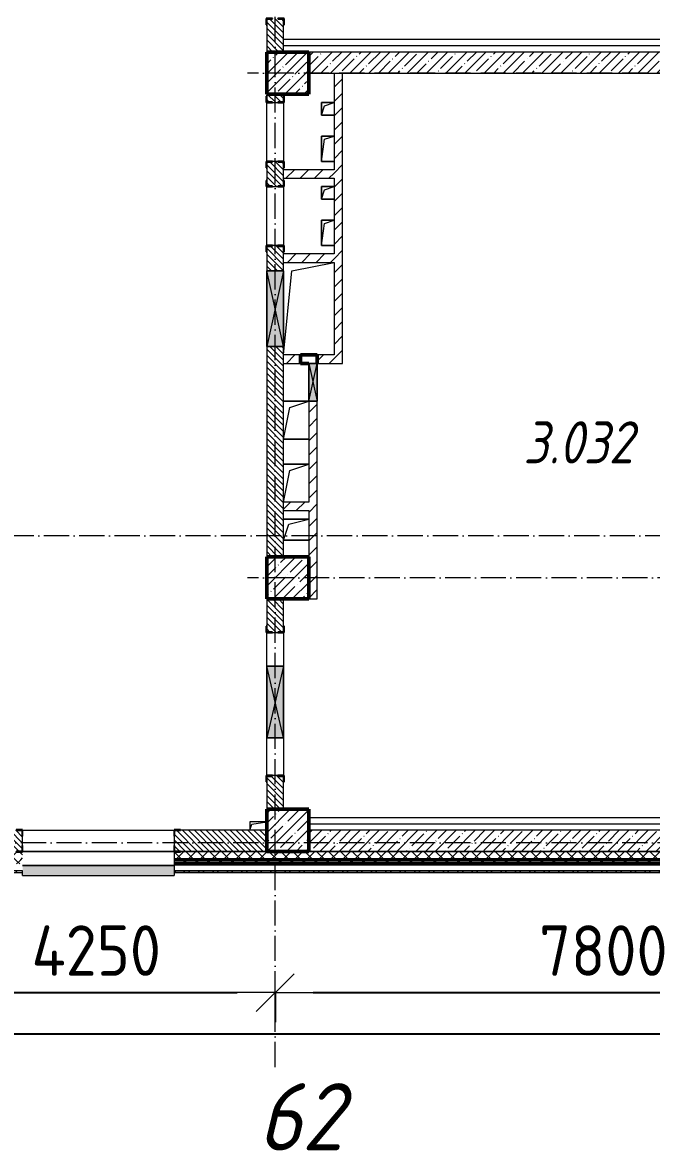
# Model space of a CAD drawing. Header units: millimetres. Extents: x 2294 to 908349, y -83289 to 219220.
# Drawn here: x 255934 to 263404, y 551 to 13956 of the extents above; entities that cross this region are included whole.
import ezdxf

# ---------------------------------------------------------------- set-up
doc = ezdxf.new("R2010")
doc.units = ezdxf.units.MM
doc.linetypes.add('50_200_ШТРИХ_1Т_ш5_п1_п1_', pattern=[700, 500, -100, 0, -100])
for name, color, linetype, lineweight in [('A-____-____-DIMS', 7, 'Continuous', 9), ('A-DETL-____-OTLN-4', 7, 'Continuous', 18), ('A-DETL-GENF-OTLN', 7, 'Continuous', 9), ('A-FLOR-____-OTLN', 7, 'Continuous', 9), ('A-GENM-____-MCUT', 7, 'Continuous', 25), ('A-GENM-____-OTLN', 7, 'Continuous', 9), ('A-GENM-____-OTLN-1', 7, 'Continuous', 25), ('A-GLAZ-____-OTLN', 7, 'Continuous', 9), ('A-WALL-____-MCUT-1', 7, 'Continuous', 9), ('A-WALL-____-MCUT-2', 7, 'Continuous', 50), ('A-WALL-____-MCUT-3', 7, 'Continuous', 9), ('A-WALL-____-OTLN', 7, 'Continuous', 9), ('A-WALL-____-PATT-1', 7, 'Continuous', 9), ('A-WALL-FNSH-MCUT-1', 7, 'Continuous', 9), ('I-WALL-____-OTLN', 7, 'Continuous', 9), ('S-COLS-____-MCUT', 7, 'Continuous', 50), ('S-COLS-____-OTLN', 7, 'Continuous', 9), ('S-GRID-____-IDEN', 7, 'Continuous', 9), ('S-GRID-____-OTLN-1', 7, '50_200_ШТРИХ_1Т_ш5_п1_п1_', 9), ('Марки помещений', 7, 'Continuous', 9)]:
    doc.layers.add(name, color=color, linetype=linetype, lineweight=lineweight)
doc.layers.add('A-GLAZ-____-OTLN-1', color=7, linetype='Continuous', lineweight=9, true_color=0xc0c0c0)
doc.styles.add('ISOCPEUR_I', font='isocpeui.ttf', dxfattribs={"width": 0.9, "height": 2.5})
doc.styles.add('ISOCPEUR_I_2', font='isocpeui.ttf', dxfattribs={"width": 0.85, "height": 2.3})
doc.styles.add('СПДС', font='isocpeur.ttf', dxfattribs={"width": 0.9})
doc.dimstyles.new('Размера А3', dxfattribs={"dimtxt": 800, "dimasz": 450, "dimexe": 350, "dimexo": 100, "dimgap": 200, "dimtad": 1, "dimdec": 0, "dimrnd": 10, "dimzin": 0, "dimdsep": 46, "dimtxsty": 'СПДС', "dimblk": 'ARROWHEAD_6', "dimcen": 1, "dimclrd": 5, "dimclre": 5, "dimclrt": 5, "dimazin": 0, "dimtfac": 1, "dimtdec": 0, "dimtmove": 2, "dimatfit": 3, "dimfxl": 1, "dimtolj": 1, "dimtzin": 0, "dimarcsym": 0})
pattern_1 = [(135, (165583.507, 6025.276), (-35.35534, -35.35534), [])]
pattern_2 = [(45, (165583.51, 6025.28), (-70.71068, 70.71068), []), (135, (165583.51, 6025.28), (-70.71068, -70.71068), [])]
pattern_3 = [(45, (165583.51, 6025.28), (-84.85281, 84.85281), [])]
pattern_4 = [(45, (165583.5, 6025.28), (-114.04925, 114.04925), []), (45, (165697.56, 6025.28), (-114.04925, 114.04925), [201.612, -40.322, 3.353, -36.97])]

# ---------------------------------------------------------------- blocks, each defined once
blk = doc.blocks.new('ARROWHEAD_6')
at = {"color": 0, "linetype": 'Continuous'}
for p, q in [((-0.5, -0.5), (0.5, 0.5)), ((0, 0), (-1, 0))]:
    blk.add_line(p, q, dxfattribs=at)
blk = doc.blocks.new('*D2739')
at = {"layer": 'A-____-____-DIMS', "color": 0, "lineweight": -2, "transparency": 16777216}
for p, q in [((254684, 2433), (254684, 2077)), ((255134, 2427), (258484, 2427)), ((258934, 2433), (258934, 2077))]:
    blk.add_line(p, q, dxfattribs=at)
at = {"layer": 'Defpoints', "color": 0, "transparency": 16777216}
for p in [(254684, 2533), (258934, 2533), (258934, 2427)]:
    blk.add_point(p, dxfattribs=at)
at = {"layer": 'A-____-____-DIMS', "color": 0, "lineweight": -2, "transparency": 16777216, "xscale": 450, "yscale": 450, "zscale": 450, "rotation": 180}
blk.add_blockref('ARROWHEAD_6', (254684, 2427), dxfattribs=at)
at = {"layer": 'A-____-____-DIMS', "color": 0, "lineweight": -2, "transparency": 16777216, "xscale": 450, "yscale": 450, "zscale": 450}
blk.add_blockref('ARROWHEAD_6', (258934, 2427), dxfattribs=at)
at = {"layer": 'A-____-____-DIMS', "color": 0, "transparency": 16777216, "insert": (256809, 2927), "char_height": 600, "attachment_point": 5, "style": 'СПДС'}
blk.add_mtext('\\A1;4250', dxfattribs=at)
blk = doc.blocks.new('*D2740')
at = {"layer": 'A-____-____-DIMS', "color": 0, "lineweight": -2, "transparency": 16777216}
for p, q in [((258934, 2433), (258934, 2077)), ((259384, 2427), (266284, 2427)), ((266734, 2433), (266734, 2077))]:
    blk.add_line(p, q, dxfattribs=at)
at = {"layer": 'Defpoints', "color": 0, "transparency": 16777216}
for p in [(258934, 2533), (266734, 2533), (266734, 2427)]:
    blk.add_point(p, dxfattribs=at)
at = {"layer": 'A-____-____-DIMS', "color": 0, "lineweight": -2, "transparency": 16777216, "xscale": 450, "yscale": 450, "zscale": 450, "rotation": 180}
blk.add_blockref('ARROWHEAD_6', (258934, 2427), dxfattribs=at)
at = {"layer": 'A-____-____-DIMS', "color": 0, "lineweight": -2, "transparency": 16777216, "xscale": 450, "yscale": 450, "zscale": 450}
blk.add_blockref('ARROWHEAD_6', (266734, 2427), dxfattribs=at)
at = {"layer": 'A-____-____-DIMS', "color": 0, "transparency": 16777216, "insert": (262834, 2927), "char_height": 600, "attachment_point": 5, "style": 'СПДС'}
blk.add_mtext('\\A1;7800', dxfattribs=at)
blk = doc.blocks.new('*D2741')
at = {"layer": 'A-____-____-DIMS', "color": 0, "lineweight": -2, "transparency": 16777216}
for p, q in [((163234, 1945), (163234, 1589)), ((163684, 1939), (266284, 1939)), ((266734, 1945), (266734, 1589))]:
    blk.add_line(p, q, dxfattribs=at)
at = {"layer": 'Defpoints', "color": 0, "transparency": 16777216}
for p in [(163234, 2045), (266734, 2045), (266734, 1939)]:
    blk.add_point(p, dxfattribs=at)
at = {"layer": 'A-____-____-DIMS', "color": 0, "lineweight": -2, "transparency": 16777216, "xscale": 450, "yscale": 450, "zscale": 450, "rotation": 180}
blk.add_blockref('ARROWHEAD_6', (163234, 1939), dxfattribs=at)
at = {"layer": 'A-____-____-DIMS', "color": 0, "lineweight": -2, "transparency": 16777216, "xscale": 450, "yscale": 450, "zscale": 450}
blk.add_blockref('ARROWHEAD_6', (266734, 1939), dxfattribs=at)
at = {"layer": 'A-____-____-DIMS', "color": 0, "transparency": 16777216, "insert": (214984, 2439), "char_height": 600, "attachment_point": 5, "style": 'СПДС'}
blk.add_mtext('\\A1;103500', dxfattribs=at)
blk = doc.blocks.new('BSC_Колонна _Прямоугольная - 500х500-V26-АР1_План отверстий 3 этажа в осях 1-64_А-ГГ')
at = {"layer": 'S-COLS-____-OTLN'}
h = blk.add_hatch(dxfattribs=at)
h.set_pattern_fill('FP_63', color=256, style=0, pattern_type=2)
h.set_pattern_definition([(45, (-93500, 1668.96), (-114.04925, 114.04925), []), (45, (-93385.95, 1668.96), (-114.04925, 114.04925), [201.613, -40.323, 3.353, -36.97])])
h.paths.add_polyline_path([(-250, -250), (250, -250), (250, 250), (-250, 250)], flags=0)
at = {"layer": 'S-COLS-____-MCUT'}
for p, q in [((250, 250), (-250, 250)), ((-250, 250), (-250, -250)), ((250, -250), (250, 250)), ((-250, -250), (250, -250))]:
    blk.add_line(p, q, dxfattribs=at)
blk = doc.blocks.new('BSC_Колонна _Прямоугольная - 500х500-V28-АР1_План отверстий 3 этажа в осях 1-64_А-ГГ')
at = {"layer": 'S-COLS-____-OTLN'}
h = blk.add_hatch(dxfattribs=at)
h.set_pattern_fill('FP_65', color=256, style=0, pattern_type=2)
h.set_pattern_definition([(45, (-93500, -7331.04), (-114.04925, 114.04925), []), (45, (-93385.95, -7331.04), (-114.04925, 114.04925), [201.613, -40.323, 3.353, -36.97])])
h.paths.add_polyline_path([(-250, -250), (250, -250), (250, 250), (-250, 250)], flags=0)
at = {"layer": 'S-COLS-____-MCUT'}
for p, q in [((250, 250), (-250, 250)), ((-250, 250), (-250, -250)), ((250, -250), (250, 250)), ((-250, -250), (250, -250))]:
    blk.add_line(p, q, dxfattribs=at)
blk = doc.blocks.new('BSC_Колонна _Прямоугольная - 500х500-V83-АР1_План отверстий 3 этажа в осях 1-64_А-ГГ')
at = {"layer": 'S-COLS-____-OTLN'}
h = blk.add_hatch(dxfattribs=at)
h.set_pattern_fill('FP_120', color=256, style=0, pattern_type=2)
h.set_pattern_definition([(45, (-93500, -1331.04), (-114.04925, 114.04925), []), (45, (-93385.95, -1331.04), (-114.04925, 114.04925), [201.613, -40.323, 3.353, -36.97])])
h.paths.add_polyline_path([(-250, -250), (250, -250), (250, 250), (-250, 250)], flags=0)
at = {"layer": 'S-COLS-____-MCUT'}
for p, q in [((250, 250), (-250, 250)), ((-250, 250), (-250, -250)), ((250, -250), (250, 250)), ((-250, -250), (250, -250))]:
    blk.add_line(p, q, dxfattribs=at)
blk = doc.blocks.new('Фахверк_СКБ_Уголок - 250_2700-27497298-АР1_План отверстий 3 этажа в осях 1-64_А-ГГ')
at = {"layer": 'A-GENM-____-MCUT'}
for p, q in [((200, 181), (125, 181)), ((125, 181), (125, 106)), ((131, 106), (131, 175)), ((131, 175), (200, 175)), ((200, 175), (200, 181)), ((125, 106), (131, 106)), ((131, -6), (125, -6)), ((125, -6), (125, -81)), ((125, -81), (200, -81)), ((131, -75), (131, -6)), ((200, -75), (131, -75)), ((200, -81), (200, -75))]:
    blk.add_line(p, q, dxfattribs=at)
blk = doc.blocks.new('АР_Перемычка - АР_Перемычка-28704962-АР1_План отверстий 3 этажа в осях 1-64_А-ГГ')
at = {"layer": 'A-GENM-____-OTLN'}
blk.add_line((-350, -100), (-342, -100), dxfattribs=at)
blk = doc.blocks.new('154_Стойка_СКБ_Уголок - СМ-2180_200-28268025-АР1_План отверстий 3 этажа в осях 1-64_А-ГГ')
at = {"layer": 'A-GENM-____-MCUT'}
for p, q in [((125, 156), (125, 81)), ((200, 156), (125, 156)), ((131, 81), (131, 150)), ((131, 150), (200, 150)), ((200, 150), (200, 156)), ((125, 81), (131, 81)), ((131, 19), (125, 19)), ((125, 19), (125, -56)), ((131, -50), (131, 19)), ((125, -56), (200, -56)), ((200, -50), (131, -50)), ((200, -56), (200, -50))]:
    blk.add_line(p, q, dxfattribs=at)
blk = doc.blocks.new('Фахверк_СКБ_Уголок - 200_3960_зеркало-28268689-АР1_План отверстий 3 этажа в осях 1-64_А-ГГ')
at = {"layer": 'A-GENM-____-MCUT'}
for p, q in [((200, 156), (125, 156)), ((125, 156), (125, 81)), ((131, 81), (131, 150)), ((131, 150), (200, 150)), ((200, 150), (200, 156)), ((125, 81), (131, 81)), ((131, 19), (125, 19)), ((125, 19), (125, -56)), ((131, -50), (131, 19)), ((125, -56), (200, -56)), ((200, -50), (131, -50)), ((200, -56), (200, -50))]:
    blk.add_line(p, q, dxfattribs=at)
blk = doc.blocks.new('Фахверк_СКБ_Уголок - 200_3960-28268576-АР1_План отверстий 3 этажа в осях 1-64_А-ГГ')
at = {"layer": 'A-GENM-____-MCUT'}
for p, q in [((200, 156), (125, 156)), ((125, 156), (125, 81)), ((131, 81), (131, 150)), ((131, 150), (200, 150)), ((200, 150), (200, 156)), ((125, 81), (131, 81)), ((131, 19), (125, 19)), ((125, 19), (125, -56)), ((131, -50), (131, 19)), ((125, -56), (200, -56)), ((200, -50), (131, -50)), ((200, -56), (200, -50))]:
    blk.add_line(p, q, dxfattribs=at)
blk = doc.blocks.new('154_Стойка_СКБ_Уголок - СМ-2480_200-28346303-АР1_План отверстий 3 этажа в осях 1-64_А-ГГ')
at = {"layer": 'A-GENM-____-MCUT'}
for p, q in [((125, 156), (125, 81)), ((200, 156), (125, 156)), ((131, 81), (131, 150)), ((131, 150), (200, 150)), ((200, 150), (200, 156)), ((125, 81), (131, 81)), ((131, 19), (125, 19)), ((125, 19), (125, -56)), ((131, -50), (131, 19)), ((125, -56), (200, -56)), ((200, -50), (131, -50)), ((200, -56), (200, -50))]:
    blk.add_line(p, q, dxfattribs=at)
blk = doc.blocks.new('Стойка_Влож_Полоса боковая - Полоса-28213942-АР1_План отверстий 3 этажа в осях 1-64_А-ГГ')
at = {"layer": 'A-GENM-____-OTLN'}
for p, q in [((-5, 60), (0, 60)), ((-5, -60), (-5, 60)), ((0, 31), (0, -31)), ((0, -60), (-5, -60))]:
    blk.add_line(p, q, dxfattribs=at)
blk = doc.blocks.new('AR_Отверстие прямоугольное _в плите_ - AR_Отверстие прямоугольное _в плите_-30423637-АР1_План отверстий 3 этажа в осях 1-64_А-ГГ')
at = {"layer": 'A-GENM-____-OTLN'}
for p, q in [((75, 150), (-75, 150)), ((-75, 150), (-75, -150)), ((-37, 113), (75, 150)), ((-75, -150), (-37, 113)), ((-75, -150), (75, -150))]:
    blk.add_line(p, q, dxfattribs=at)
blk = doc.blocks.new('AR_Отверстие прямоугольное _в плите_ - AR_Отверстие прямоугольное _в плите_-30423627-АР1_План отверстий 3 этажа в осях 1-64_А-ГГ')
at = {"layer": 'A-GENM-____-OTLN'}
for p, q in [((75, 75), (-75, 75)), ((-75, 75), (-75, -75)), ((-75, -75), (-37, 37)), ((-37, 37), (75, 75)), ((-75, -75), (75, -75))]:
    blk.add_line(p, q, dxfattribs=at)
blk = doc.blocks.new('AR_Отверстие прямоугольное _в плите_ - AR_Отверстие прямоугольное _в плите_-V177-АР1_План отверстий 3 этажа в осях 1-64_А-ГГ')
at = {"layer": 'A-GENM-____-OTLN'}
for p, q in [((100, 50), (-100, 50)), ((-100, 50), (-100, -50)), ((-100, -50), (-75, 25)), ((-75, 25), (100, 50))]:
    blk.add_line(p, q, dxfattribs=at)
blk = doc.blocks.new('AR_Отверстие прямоугольное _в плите_ - AR_Отверстие прямоугольное _в плите_-30552713-АР1_План отверстий 3 этажа в осях 1-64_А-ГГ')
at = {"layer": 'A-GENM-____-OTLN'}
for p, q in [((-200, 450), (300, 550)), ((-300, -550), (-200, 450))]:
    blk.add_line(p, q, dxfattribs=at)
blk = doc.blocks.new('AR_Отверстие прямоугольное _в плите_ - AR_Отверстие прямоугольное _в плите_-30552572-АР1_План отверстий 3 этажа в осях 1-64_А-ГГ')
at = {"layer": 'A-GENM-____-OTLN'}
for p, q in [((150, 125), (-150, 125)), ((-150, -125), (-88, 63)), ((-88, 63), (150, 125)), ((-150, -125), (150, -125))]:
    blk.add_line(p, q, dxfattribs=at)
blk = doc.blocks.new('AR_Отверстие прямоугольное _в плите_ - AR_Отверстие прямоугольное _в плите_-V189-АР1_План отверстий 3 этажа в осях 1-64_А-ГГ')
at = {"layer": 'A-GENM-____-OTLN'}
for p, q in [((150, 225), (-150, 225)), ((-150, -225), (-75, 150)), ((-75, 150), (150, 225))]:
    blk.add_line(p, q, dxfattribs=at)
blk = doc.blocks.new('AR_Отверстие прямоугольное _в плите_ - AR_Отверстие прямоугольное _в плите_-V187-АР1_План отверстий 3 этажа в осях 1-64_А-ГГ')
at = {"layer": 'A-GENM-____-OTLN'}
for p, q in [((150, 225), (-150, 225)), ((-150, -225), (-75, 150)), ((-75, 150), (150, 225)), ((-150, -225), (150, -225))]:
    blk.add_line(p, q, dxfattribs=at)
blk = doc.blocks.new('Отлив_СКБ - Отлив витража_120_НВФ-31885687-АР1_План отверстий 3 этажа в осях 1-64_А-ГГ')
at = {"layer": 'A-GLAZ-____-OTLN-1'}
for points in [[(0, 0), (0, -2), (1800, -2), (1800, 0), (534, 0)], [(0, -2), (0, -120), (1800, -120), (1800, -2), (534, -2)]]:
    blk.add_hatch(color=256, dxfattribs=at).paths.add_polyline_path(points, flags=0)
at = {"layer": 'A-GLAZ-____-OTLN'}
for p, q in [((0, 0), (1800, 0)), ((1800, -2), (0, -2)), ((0, -120), (0, -83)), ((0, -120), (1800, -120)), ((1800, -83), (1800, -120))]:
    blk.add_line(p, q, dxfattribs=at)
blk = doc.blocks.new('AR_Отверстие прямоугольное _в стене__БезПР - AR_Отверстие прямоугольное _в стене__БезПР-36899182-АР1_План отверстий 3 этажа в осях 1-64_А-ГГ')
at = {"layer": 'A-GLAZ-____-OTLN'}
blk.add_hatch(color=256, dxfattribs=at).paths.add_polyline_path([(450, 100), (-450, 100), (-450, -100), (450, -100)], flags=0)
at = {"layer": 'A-DETL-GENF-OTLN'}
for p, q in [((-450, -100), (-450, 100)), ((-450, 100), (450, 100)), ((450, 100), (-450, -100)), ((-450, 100), (450, -100)), ((450, 100), (-450, 100)), ((-450, 100), (-450, -100)), ((450, 100), (450, -100)), ((450, -100), (450, 100)), ((450, -100), (-450, -100)), ((-450, -100), (450, -100))]:
    blk.add_line(p, q, dxfattribs=at)
at = {"layer": 'A-GLAZ-____-OTLN'}
blk.add_line((450, 100), (-450, 100), dxfattribs=at)
blk = doc.blocks.new('AR_Отверстие прямоугольное _в стене_ - AR_Отверстие прямоугольное _в стене__ОВ-36909481-АР1_План отверстий 3 этажа в осях 1-64_А-ГГ')
at = {"layer": 'A-GLAZ-____-OTLN'}
blk.add_hatch(color=256, dxfattribs=at).paths.add_polyline_path([(-225, -50), (225, -50), (225, 50), (-225, 50)], flags=0)
at = {"layer": 'A-DETL-GENF-OTLN'}
for p, q in [((-225, -50), (-225, 50)), ((-225, 50), (225, 50)), ((225, 50), (-225, -50)), ((-225, 50), (225, -50)), ((225, 50), (-225, 50)), ((-225, 50), (-225, -50)), ((225, 50), (225, -50)), ((225, -50), (225, 50)), ((225, -50), (-225, -50)), ((-225, -50), (225, -50))]:
    blk.add_line(p, q, dxfattribs=at)
blk = doc.blocks.new('AR_Отверстие прямоугольное _в стене_ - AR_Отверстие прямоугольное _в стене__ОВ-36927705-АР1_План отверстий 3 этажа в осях 1-64_А-ГГ')
at = {"layer": 'A-GLAZ-____-OTLN'}
blk.add_hatch(color=256, dxfattribs=at).paths.add_polyline_path([(-425, 100), (-425, -100), (425, -100), (425, 100)], flags=0)
at = {"layer": 'A-DETL-GENF-OTLN'}
for p, q in [((-425, -100), (-425, 100)), ((-425, 100), (425, 100)), ((425, 100), (-425, -100)), ((-425, 100), (425, -100)), ((425, 100), (-425, 100)), ((-425, 100), (-425, -100)), ((425, 100), (425, -100)), ((425, -100), (425, 100)), ((425, -100), (-425, -100)), ((-425, -100), (425, -100))]:
    blk.add_line(p, q, dxfattribs=at)
blk = doc.blocks.new('BSC_Колонна _Прямоугольная1 - 200х100 _металл_-V218-АР1_План отверстий 3 этажа в осях 1-64_А-ГГ')
at = {"layer": 'S-COLS-____-MCUT'}
for p, q in [((100, 50), (-100, 50)), ((-100, 50), (-100, -50)), ((100, -50), (100, 50)), ((-100, -50), (0, -50))]:
    blk.add_line(p, q, dxfattribs=at)
blk = doc.blocks.new('3floor')
at = {"layer": 'A-WALL-____-PATT-1'}
h = blk.add_hatch(dxfattribs=at)
h.set_pattern_fill('FP_6', color=256, style=0, pattern_type=2)
h.set_pattern_definition(pattern_1)
h.paths.add_polyline_path([(259034, 13606), (259034, 14000), (258965, 14000), (258965, 14006), (258903, 14006), (258903, 14000), (258834, 14000), (258834, 13606)], flags=0)
h.paths.add_polyline_path([(258903, 15706), (258965, 15706), (258965, 15712), (259034, 15712), (259034, 16106), (258834, 16106), (258834, 15712), (258903, 15712)], flags=0)
h = blk.add_hatch(dxfattribs=at)
h.set_pattern_fill('FP_38', color=256, style=0, pattern_type=2)
h.set_pattern_definition(pattern_4)
h.paths.add_polyline_path([(266334, 13356), (266334, 13606), (259334, 13606), (259334, 13356), (266315, 13356)], flags=0)
h = blk.add_hatch(dxfattribs=at)
h.set_pattern_fill('FP_4', color=256, style=0, pattern_type=2)
h.set_pattern_definition(pattern_3)
h.paths.add_polyline_path([(259734, 10006), (259734, 13356), (259634, 13356), (259634, 10006)], flags=0)
h = blk.add_hatch(dxfattribs=at)
h.set_pattern_fill('FP_6', color=256, style=0, pattern_type=2)
h.set_pattern_definition(pattern_1)
h.paths.add_polyline_path([(258834, 7606), (259034, 7606), (259034, 10106), (258834, 10106)], flags=0)
h.paths.add_polyline_path([(258834, 11006), (259034, 11006), (259034, 11300), (258965, 11300), (258965, 11306), (258903, 11306), (258903, 11300), (258834, 11300), (258834, 11231)], flags=0)
h.paths.add_polyline_path([(258965, 12006), (258965, 12012), (259034, 12012), (259034, 12300), (258965, 12300), (258965, 12306), (258903, 12306), (258903, 12300), (258834, 12300), (258834, 12012), (258903, 12012), (258903, 12006)], flags=0)
h.paths.add_polyline_path([(258903, 13006), (258965, 13006), (258965, 13012), (259034, 13012), (259034, 13106), (258834, 13106), (258834, 13012), (258903, 13012)], flags=0)
h = blk.add_hatch(dxfattribs=at)
h.set_pattern_fill('FP_4', color=256, style=0, pattern_type=2)
h.set_pattern_definition(pattern_3)
h.paths.add_polyline_path([(259634, 12106), (259634, 12206), (259034, 12206), (259034, 12106), (259245, 12106)], flags=0)
h = blk.add_hatch(dxfattribs=at)
h.set_pattern_fill('FP_4', color=256, style=0, pattern_type=2)
h.set_pattern_definition(pattern_3)
h.paths.add_polyline_path([(259634, 11106), (259634, 11206), (259034, 11206), (259034, 11106), (259245, 11106)], flags=0)
h = blk.add_hatch(dxfattribs=at)
h.set_pattern_fill('FP_4', color=256, style=0, pattern_type=2)
h.set_pattern_definition(pattern_3)
h.paths.add_polyline_path([(259034, 9906), (259234, 9906), (259234, 10006), (259034, 10006)], flags=0)
h.paths.add_polyline_path([(259734, 9906), (259734, 10006), (259434, 10006), (259434, 9906)], flags=0)
h = blk.add_hatch(dxfattribs=at)
h.set_pattern_fill('FP_4', color=256, style=0, pattern_type=2)
h.set_pattern_definition(pattern_3)
h.paths.add_polyline_path([(259434, 7106), (259434, 9456), (259334, 9456), (259334, 7106)], flags=0)
h = blk.add_hatch(dxfattribs=at)
h.set_pattern_fill('FP_4', color=256, style=0, pattern_type=2)
h.set_pattern_definition(pattern_3)
h.paths.add_polyline_path([(259034, 8156), (259334, 8156), (259334, 8256), (259034, 8256)], flags=0)
h = blk.add_hatch(dxfattribs=at)
h.set_pattern_fill('FP_6', color=256, style=0, pattern_type=2)
h.set_pattern_definition(pattern_1)
h.paths.add_polyline_path([(258834, 4606), (259034, 4606), (259034, 5000), (258965, 5000), (258965, 5006), (258903, 5006), (258903, 5000), (258834, 5000), (258834, 4931)], flags=0)
h.paths.add_polyline_path([(258903, 6706), (258965, 6706), (258965, 6712), (259034, 6712), (259034, 7106), (258834, 7106), (258834, 6712), (258903, 6712)], flags=0)
h = blk.add_hatch(dxfattribs=at)
h.set_pattern_fill('FP_6', color=256, style=0, pattern_type=2)
h.set_pattern_definition(pattern_1)
h.paths.add_polyline_path([(257809, 4106), (258834, 4106), (258834, 4356), (257740, 4356), (257740, 4287), (257734, 4287), (257734, 4175), (257740, 4175), (257740, 4106)], flags=0)
h.paths.add_polyline_path([(255928, 4106), (255928, 4175), (255934, 4175), (255934, 4287), (255928, 4287), (255928, 4356), (255084, 4356), (255084, 4106), (255859, 4106)], flags=0)
h = blk.add_hatch(dxfattribs=at)
h.set_pattern_fill('FP_38', color=256, style=0, pattern_type=2)
h.set_pattern_definition(pattern_4)
h.paths.add_polyline_path([(266315, 4106), (266334, 4106), (266334, 4356), (259334, 4356), (259334, 4106), (264548, 4106)], flags=0)
h = blk.add_hatch(dxfattribs=at)
h.set_pattern_fill('FP_1', color=256, style=0, pattern_type=2)
h.set_pattern_definition(pattern_2)
h.paths.add_polyline_path([(266334, 4006), (266834, 4006), (266834, 4106), (257809, 4106), (257809, 4100), (257734, 4100), (257734, 4006), (266315, 4006)], flags=0)
h.paths.add_polyline_path([(254827, 4006), (255934, 4006), (255934, 4100), (255859, 4100), (255859, 4106), (247984, 4106), (247984, 4006), (254584, 4006)], flags=0)
h.paths.add_polyline_path([(246984, 4006), (246984, 4106), (245859, 4106), (245859, 4100), (245784, 4100), (245784, 4006), (246873, 4006)], flags=0)
h.paths.add_polyline_path([(243984, 4006), (243984, 4100), (243909, 4100), (243909, 4106), (242859, 4106), (242859, 4100), (242784, 4100), (242784, 4006), (243338, 4006)], flags=0)
h.paths.add_polyline_path([(240984, 4006), (240984, 4106), (239859, 4106), (239859, 4100), (239784, 4100), (239784, 4006), (239859, 4006)], flags=0)
h.paths.add_polyline_path([(236584, 4006), (237984, 4006), (237984, 4106), (236659, 4106), (236659, 4100), (236584, 4100)], flags=0)
h.paths.add_polyline_path([(234501, 4006), (234784, 4006), (234784, 4100), (234709, 4100), (234709, 4106), (233659, 4106), (233659, 4100), (233584, 4100), (233584, 4006), (233617, 4006)], flags=0)
h.paths.add_polyline_path([(231784, 4006), (231784, 4106), (230659, 4106), (230659, 4100), (230584, 4100), (230584, 4006), (230659, 4006)], flags=0)
h.paths.add_polyline_path([(228434, 4006), (228784, 4006), (228784, 4100), (228709, 4100), (228709, 4106), (227659, 4106), (227659, 4100), (227584, 4100), (227584, 4006), (228315, 4006)], flags=0)
h.paths.add_polyline_path([(225784, 4006), (225784, 4100), (225709, 4100), (225709, 4106), (224659, 4106), (224659, 4100), (224584, 4100), (224584, 4006), (225664, 4006)], flags=0)
h.paths.add_polyline_path([(222784, 4006), (222784, 4100), (222709, 4100), (222709, 4106), (221659, 4106), (221659, 4100), (221584, 4100), (221584, 4006), (222129, 4006)], flags=0)
h.paths.add_polyline_path([(218594, 4006), (219784, 4006), (219784, 4100), (219709, 4100), (219709, 4106), (218659, 4106), (218659, 4100), (218584, 4100), (218584, 4006), (218590, 4006)], flags=0)
h.paths.add_polyline_path([(215584, 4006), (216784, 4006), (216784, 4100), (216709, 4100), (216709, 4106), (215659, 4106), (215659, 4100), (215584, 4100)], flags=0)
h.paths.add_polyline_path([(210640, 4006), (210784, 4006), (210784, 4100), (210709, 4100), (210709, 4106), (209659, 4106), (209659, 4100), (209584, 4100), (209584, 4006), (210434, 4006)], flags=0)
h.paths.add_polyline_path([(207784, 4006), (207784, 4100), (207709, 4100), (207709, 4106), (206659, 4106), (206659, 4100), (206584, 4100), (206584, 4006), (207778, 4006)], flags=0)
h.paths.add_polyline_path([(204454, 4006), (204784, 4006), (204784, 4100), (204709, 4101), (204709, 4106), (203384, 4106), (203384, 4006)], flags=0)
h.paths.add_polyline_path([(200919, 4006), (201584, 4006), (201584, 4100), (201509, 4100), (201509, 4106), (200384, 4106), (200384, 4006)], flags=0)
h.paths.add_polyline_path([(198584, 4006), (198584, 4100), (198509, 4100), (198509, 4106), (197459, 4106), (197459, 4100), (197384, 4100), (197384, 4006), (198578, 4006)], flags=0)
h.paths.add_polyline_path([(195584, 4006), (195584, 4100), (195509, 4100), (195509, 4106), (194384, 4106), (194384, 4006), (194733, 4006)], flags=0)
h.paths.add_polyline_path([(192584, 4006), (192584, 4100), (192509, 4100), (192509, 4106), (191384, 4106), (191384, 4006), (192082, 4006)], flags=0)
h.paths.add_polyline_path([(189584, 4006), (189584, 4100), (189509, 4100), (189509, 4106), (188459, 4106), (188459, 4100), (188384, 4100), (188384, 4006), (188547, 4006)], flags=0)
h.paths.add_polyline_path([(179710, 4006), (180584, 4006), (180584, 4100), (180509, 4100), (180509, 4106), (179459, 4106), (179459, 4100), (179384, 4100), (179384, 4006)], flags=0)
h.paths.add_polyline_path([(177942, 4006), (178384, 4006), (178384, 4100), (178309, 4100), (178309, 4106), (173059, 4106), (173059, 4100), (172984, 4100), (172984, 4006), (176484, 4006)], flags=0)
h.paths.add_polyline_path([(170872, 4006), (171984, 4006), (171984, 4100), (171909, 4100), (171909, 4106), (163134, 4106), (163134, 4006), (169105, 4006)], flags=0)
h = blk.add_hatch(dxfattribs=at)
h.set_pattern_fill('FP_1', color=256, style=0, pattern_type=2)
h.set_pattern_definition(pattern_2)
h.paths.add_polyline_path([(266834, 3956), (266934, 3956), (266934, 4006), (257734, 4006), (257734, 3956), (266315, 3956)], flags=0)
h.paths.add_polyline_path([(254827, 3956), (255934, 3956), (255934, 4006), (247984, 4006), (247984, 3956), (253943, 3956)], flags=0)
h.paths.add_polyline_path([(246873, 3956), (246984, 3956), (246984, 4006), (245784, 4006), (245784, 3956), (245989, 3956)], flags=0)
h.paths.add_polyline_path([(242784, 3956), (243984, 3956), (243984, 4006), (242784, 4006)], flags=0)
h.paths.add_polyline_path([(239803, 3956), (240984, 3956), (240984, 4006), (239784, 4006), (239784, 3956)], flags=0)
h.paths.add_polyline_path([(237984, 3956), (237984, 4006), (236584, 4006), (236584, 3956), (237152, 3956)], flags=0)
h.paths.add_polyline_path([(234784, 3956), (234784, 4006), (233584, 4006), (233584, 3956), (234501, 3956)], flags=0)
h.paths.add_polyline_path([(231784, 3956), (231784, 4006), (230584, 4006), (230584, 3956)], flags=0)
h.paths.add_polyline_path([(228784, 3956), (228784, 4006), (227584, 4006), (227584, 3956), (228315, 3956)], flags=0)
h.paths.add_polyline_path([(224584, 3956), (225784, 3956), (225784, 4006), (224584, 4006)], flags=0)
h.paths.add_polyline_path([(221584, 3956), (222784, 3956), (222784, 4006), (221584, 4006)], flags=0)
h.paths.add_polyline_path([(218594, 3956), (219784, 3956), (219784, 4006), (218584, 4006), (218584, 3956)], flags=0)
h.paths.add_polyline_path([(216784, 3956), (216784, 4006), (215584, 4006), (215584, 3956), (215943, 3956)], flags=0)
h.paths.add_polyline_path([(210640, 3956), (210784, 3956), (210784, 4006), (209584, 4006), (209584, 3956), (209756, 3956)], flags=0)
h.paths.add_polyline_path([(207784, 3956), (207784, 4006), (206584, 4006), (206584, 3956), (207105, 3956)], flags=0)
h.paths.add_polyline_path([(204454, 3956), (204784, 3956), (204784, 4006), (203384, 4006), (203384, 3956)], flags=0)
h.paths.add_polyline_path([(201584, 3956), (201584, 4006), (200384, 4006), (200384, 3956), (200919, 3956)], flags=0)
h.paths.add_polyline_path([(198584, 3956), (198584, 4006), (197384, 4006), (197384, 3956)], flags=0)
h.paths.add_polyline_path([(195584, 3956), (195584, 4006), (194384, 4006), (194384, 3956), (194733, 3956)], flags=0)
h.paths.add_polyline_path([(192584, 3956), (192584, 4006), (191384, 4006), (191384, 3956), (192082, 3956)], flags=0)
h.paths.add_polyline_path([(188547, 3956), (189584, 3956), (189584, 4006), (188384, 4006), (188384, 3956)], flags=0)
h.paths.add_polyline_path([(179384, 3956), (180584, 3956), (180584, 4006), (179384, 4006)], flags=0)
h.paths.add_polyline_path([(178384, 3956), (178384, 4006), (172984, 4006), (172984, 3956), (177942, 3956)], flags=0)
h.paths.add_polyline_path([(171756, 3956), (171984, 3956), (171984, 4006), (163034, 4006), (163034, 3956), (170872, 3956)], flags=0)
h = blk.add_hatch(dxfattribs=at)
h.set_pattern_fill('FP_3', color=256, style=0, pattern_type=2)
h.set_pattern_definition([(45, (165583.51, 6025.28), (-85.53659, 85.53659), []), (45, (165640.53, 6025.28), (-85.53659, 85.53659), [])])
h.paths.add_polyline_path([(267064, 3856), (267064, 3876), (257734, 3876), (257734, 3856), (266315, 3856)], flags=0)
h.paths.add_polyline_path([(254827, 3856), (255934, 3856), (255934, 3876), (247984, 3876), (247984, 3856), (253943, 3856)], flags=0)
h.paths.add_polyline_path([(245989, 3856), (246984, 3856), (246984, 3876), (245784, 3876), (245784, 3856)], flags=0)
h.paths.add_polyline_path([(243984, 3856), (243984, 3876), (242785, 3876), (242785, 3856), (243338, 3856)], flags=0)
h.paths.add_polyline_path([(239803, 3856), (240984, 3856), (240984, 3876), (239784, 3876), (239784, 3856)], flags=0)
h.paths.add_polyline_path([(237469, 3856), (237984, 3856), (237984, 3876), (237469, 3876)], flags=0)
at = {"layer": 'A-DETL-____-OTLN-4'}
for p, q in [((266584, 13756), (259034, 13756)), ((266584, 13681), (259034, 13681)), ((266334, 4506), (259334, 4506)), ((266334, 4431), (259334, 4431))]:
    blk.add_line(p, q, dxfattribs=at)
at = {"layer": 'A-FLOR-____-OTLN'}
for p, q in [((259484, 13006), (259634, 13006)), ((259484, 12856), (259484, 13006)), ((259634, 12856), (259484, 12856)), ((259484, 12606), (259634, 12606)), ((259484, 12306), (259484, 12606)), ((259634, 12306), (259484, 12306)), ((259484, 12006), (259634, 12006)), ((259484, 11856), (259484, 12006)), ((259634, 11856), (259484, 11856)), ((259484, 11606), (259634, 11606)), ((259484, 11306), (259484, 11606)), ((259634, 11306), (259484, 11306)), ((259034, 9456), (259334, 9456)), ((259334, 9006), (259034, 9006)), ((259034, 8706), (259334, 8706)), ((259034, 8056), (259334, 8056)), ((259334, 7806), (259034, 7806))]:
    blk.add_line(p, q, dxfattribs=at)
at = {"layer": 'A-WALL-____-MCUT-1'}
for p, q in [((266334, 13606), (259334, 13606)), ((259334, 13356), (266334, 13356)), ((266334, 4356), (259334, 4356)), ((259334, 4106), (266334, 4106))]:
    blk.add_line(p, q, dxfattribs=at)
at = {"layer": 'A-WALL-____-MCUT-2'}
for p, q in [((257734, 4006), (266934, 4006)), ((257734, 3956), (266984, 3956))]:
    blk.add_line(p, q, dxfattribs=at)
at = {"layer": 'A-WALL-____-MCUT-3'}
for p, q in [((258834, 13931), (258834, 13606)), ((259034, 13606), (259034, 13931)), ((258834, 13106), (258834, 13081)), ((258903, 13006), (258965, 13006)), ((259034, 13081), (259034, 13106)), ((258834, 12231), (258834, 12081)), ((258965, 12306), (258903, 12306)), ((259034, 12081), (259034, 12231)), ((258903, 12006), (258965, 12006)), ((258965, 11306), (258903, 11306)), ((258834, 11231), (258834, 11006)), ((259034, 11006), (259034, 11231)), ((258834, 10106), (258834, 7606)), ((259034, 7606), (259034, 10106)), ((258834, 7106), (258834, 6781)), ((259034, 6781), (259034, 7106)), ((258903, 6706), (258965, 6706)), ((258834, 4931), (258834, 4606)), ((259034, 4606), (259034, 4931)), ((258834, 4356), (257809, 4356)), ((255934, 4175), (255934, 4287)), ((257734, 4287), (257734, 4175)), ((257734, 4100), (257734, 3876)), ((257809, 4106), (258834, 4106)), ((258834, 4106), (257809, 4106)), ((266334, 4106), (259334, 4106)), ((257734, 3876), (267064, 3876))]:
    blk.add_line(p, q, dxfattribs=at)
at = {"layer": 'A-WALL-____-OTLN'}
for p, q in [((255934, 4356), (257734, 4356)), ((255934, 4106), (257734, 4106)), ((257734, 4106), (255934, 4106))]:
    blk.add_line(p, q, dxfattribs=at)
at = {"layer": 'A-WALL-FNSH-MCUT-1'}
for p, q in [((259634, 13356), (259634, 12206)), ((259734, 9906), (259734, 13356)), ((259634, 12206), (259034, 12206)), ((259034, 12106), (259634, 12106)), ((259634, 12106), (259634, 11206)), ((259634, 11206), (259034, 11206)), ((259034, 11106), (259634, 11106)), ((259634, 11106), (259634, 10006)), ((259234, 10006), (259034, 10006)), ((259634, 10006), (259434, 10006)), ((259034, 9906), (259234, 9906)), ((259434, 9906), (259734, 9906)), ((259334, 9456), (259334, 8256)), ((259434, 7106), (259434, 9456)), ((259334, 8256), (259034, 8256)), ((259034, 8156), (259334, 8156)), ((259334, 8156), (259334, 7606)), ((259334, 7106), (259434, 7106)), ((255934, 3876), (247984, 3876)), ((247984, 3856), (255934, 3856)), ((255934, 3856), (255934, 3876)), ((267064, 3876), (257734, 3876)), ((257734, 3876), (257734, 3856)), ((257734, 3856), (267084, 3856))]:
    blk.add_line(p, q, dxfattribs=at)
at = {"layer": 'I-WALL-____-OTLN'}
for p, q in [((258834, 12306), (258834, 13006)), ((259034, 13006), (259034, 12306)), ((258834, 11306), (258834, 12006)), ((259034, 12006), (259034, 11306)), ((258834, 6306), (258834, 6706)), ((259034, 6706), (259034, 6306)), ((258834, 5006), (258834, 5456)), ((259034, 5456), (259034, 5006))]:
    blk.add_line(p, q, dxfattribs=at)
at = {"layer": 'A-GENM-____-OTLN'}
for name, p, rotation in [('АР_Перемычка - АР_Перемычка-28704962-АР1_План отверстий 3 этажа в осях 1-64_А-ГГ', (258934, 14006), 89.9999999999999), ('Стойка_Влож_Полоса боковая - Полоса-28213942-АР1_План отверстий 3 этажа в осях 1-64_А-ГГ', (258934, 5006), 269.9999999999999)]:
    blk.add_blockref(name, p, dxfattribs=dict(at, rotation=rotation))
for name, p in [('AR_Отверстие прямоугольное _в плите_ - AR_Отверстие прямоугольное _в плите_-30423627-АР1_План отверстий 3 этажа в осях 1-64_А-ГГ', (259559, 12931)), ('AR_Отверстие прямоугольное _в плите_ - AR_Отверстие прямоугольное _в плите_-30423637-АР1_План отверстий 3 этажа в осях 1-64_А-ГГ', (259559, 12456)), ('AR_Отверстие прямоугольное _в плите_ - AR_Отверстие прямоугольное _в плите_-30423627-АР1_План отверстий 3 этажа в осях 1-64_А-ГГ', (259559, 11931)), ('AR_Отверстие прямоугольное _в плите_ - AR_Отверстие прямоугольное _в плите_-30423637-АР1_План отверстий 3 этажа в осях 1-64_А-ГГ', (259559, 11456)), ('AR_Отверстие прямоугольное _в плите_ - AR_Отверстие прямоугольное _в плите_-30552713-АР1_План отверстий 3 этажа в осях 1-64_А-ГГ', (259334, 10556)), ('AR_Отверстие прямоугольное _в плите_ - AR_Отверстие прямоугольное _в плите_-V187-АР1_План отверстий 3 этажа в осях 1-64_А-ГГ', (259184, 9231)), ('AR_Отверстие прямоугольное _в плите_ - AR_Отверстие прямоугольное _в плите_-V189-АР1_План отверстий 3 этажа в осях 1-64_А-ГГ', (259184, 8481)), ('AR_Отверстие прямоугольное _в плите_ - AR_Отверстие прямоугольное _в плите_-30552572-АР1_План отверстий 3 этажа в осях 1-64_А-ГГ', (259184, 7931)), ('AR_Отверстие прямоугольное _в плите_ - AR_Отверстие прямоугольное _в плите_-V177-АР1_План отверстий 3 этажа в осях 1-64_А-ГГ', (258734, 4406))]:
    blk.add_blockref(name, p, dxfattribs=at)
at = {"layer": 'A-GENM-____-OTLN-1'}
for name, p, rotation in [('154_Стойка_СКБ_Уголок - СМ-2480_200-28346303-АР1_План отверстий 3 этажа в осях 1-64_А-ГГ', (258884, 14131), 269.9999999999999), ('Фахверк_СКБ_Уголок - 200_3960_зеркало-28268689-АР1_План отверстий 3 этажа в осях 1-64_А-ГГ', (258984, 12881), 89.9999999999999), ('Фахверк_СКБ_Уголок - 200_3960-28268576-АР1_План отверстий 3 этажа в осях 1-64_А-ГГ', (258884, 12431), 269.9999999999999), ('Фахверк_СКБ_Уголок - 200_3960_зеркало-28268689-АР1_План отверстий 3 этажа в осях 1-64_А-ГГ', (258984, 11881), 89.9999999999999), ('154_Стойка_СКБ_Уголок - СМ-2180_200-28268025-АР1_План отверстий 3 этажа в осях 1-64_А-ГГ', (258884, 11431), 269.9999999999999), ('Фахверк_СКБ_Уголок - 200_3960-28268576-АР1_План отверстий 3 этажа в осях 1-64_А-ГГ', (258984, 6581), 89.9999999999999), ('154_Стойка_СКБ_Уголок - СМ-2480_200-28346303-АР1_План отверстий 3 этажа в осях 1-64_А-ГГ', (258884, 5131), 269.9999999999999), ('Фахверк_СКБ_Уголок - 250_2700-27497298-АР1_План отверстий 3 этажа в осях 1-64_А-ГГ', (256059, 4281), 180)]:
    blk.add_blockref(name, p, dxfattribs=dict(at, rotation=rotation))
blk.add_blockref('Фахверк_СКБ_Уголок - 250_2700-27497298-АР1_План отверстий 3 этажа в осях 1-64_А-ГГ', (257609, 4181), dxfattribs=at)
at = {"layer": 'A-GLAZ-____-OTLN'}
for name, p, rotation in [('AR_Отверстие прямоугольное _в стене__БезПР - AR_Отверстие прямоугольное _в стене__БезПР-36899182-АР1_План отверстий 3 этажа в осях 1-64_А-ГГ', (258934, 10556), 269.9999999999999), ('AR_Отверстие прямоугольное _в стене_ - AR_Отверстие прямоугольное _в стене__ОВ-36909481-АР1_План отверстий 3 этажа в осях 1-64_А-ГГ', (259384, 9681), 90), ('AR_Отверстие прямоугольное _в стене_ - AR_Отверстие прямоугольное _в стене__ОВ-36927705-АР1_План отверстий 3 этажа в осях 1-64_А-ГГ', (258934, 5881), 269.9999999999999)]:
    blk.add_blockref(name, p, dxfattribs=dict(at, rotation=rotation))
blk.add_blockref('Отлив_СКБ - Отлив витража_120_НВФ-31885687-АР1_План отверстий 3 этажа в осях 1-64_А-ГГ', (255934, 3939), dxfattribs=at)
at = {"layer": 'S-COLS-____-OTLN'}
for name, p in [('BSC_Колонна _Прямоугольная - 500х500-V28-АР1_План отверстий 3 этажа в осях 1-64_А-ГГ', (259084, 13356)), ('BSC_Колонна _Прямоугольная1 - 200х100 _металл_-V218-АР1_План отверстий 3 этажа в осях 1-64_А-ГГ', (259334, 9956)), ('BSC_Колонна _Прямоугольная - 500х500-V83-АР1_План отверстий 3 этажа в осях 1-64_А-ГГ', (259084, 7356)), ('BSC_Колонна _Прямоугольная - 500х500-V26-АР1_План отверстий 3 этажа в осях 1-64_А-ГГ', (259084, 4356))]:
    blk.add_blockref(name, p, dxfattribs=at)
at = {"layer": 'Марки помещений', "insert": (261883, 9217), "char_height": 500, "width": 785.65, "attachment_point": 1, "style": 'ISOCPEUR_I_2'}
blk.add_mtext('3.032', dxfattribs=at)
blk = doc.blocks.new('3osi')
at = {"layer": 'S-GRID-____-OTLN-1', "color": 251, "ltscale": 0.6, "true_color": 0x636466}
for p, q in [((258933.5, 1542.7), (258933.5, 55906.2)), ((269657.9, 13356.3), (258604.8, 13356.3)), ((269510, 7856.3), (160914.7, 7856.3)), ((269657.9, 7356.3), (258604.8, 7356.3)), ((269657.9, 4206.3), (160914.7, 4206.3))]:
    blk.add_line(p, q, dxfattribs=at)
at = {"layer": 'S-GRID-____-IDEN', "insert": (258728.6, 1351.4), "char_height": 800, "width": 404.05, "attachment_point": 1, "style": 'ISOCPEUR_I'}
blk.add_mtext('62', dxfattribs=at)
at = {"layer": 'A-____-____-DIMS'}
for base, p1, p2, picture, middle in [((258933.5, 2426.8), (254683.5, 2532.8), (258933.5, 2532.8), '*D2739', (256808.5, 2926.8)), ((266733.5, 2426.8), (258933.5, 2532.8), (266733.5, 2532.8), '*D2740', (262833.5, 2926.8)), ((266733.5, 1938.5), (163233.5, 2044.6), (266733.5, 2044.6), '*D2741', (214983.5, 2438.5))]:
    dim = blk.add_linear_dim(base=base, p1=p1, p2=p2, dimstyle='Размера А3', override={"dimtxt": 600, "dimclrd": 0, "dimclre": 0, "dimclrt": 0}, dxfattribs=at)
    dim.commit()
    dim.dimension.update_dxf_attribs({"geometry": picture, "text_midpoint": middle})

msp = doc.modelspace()

# ---------------------------------------------------------------- block references
for name in ['3osi', '3floor']:
    msp.add_blockref(name, (0, 0))

doc.saveas('drawing.dxf')
